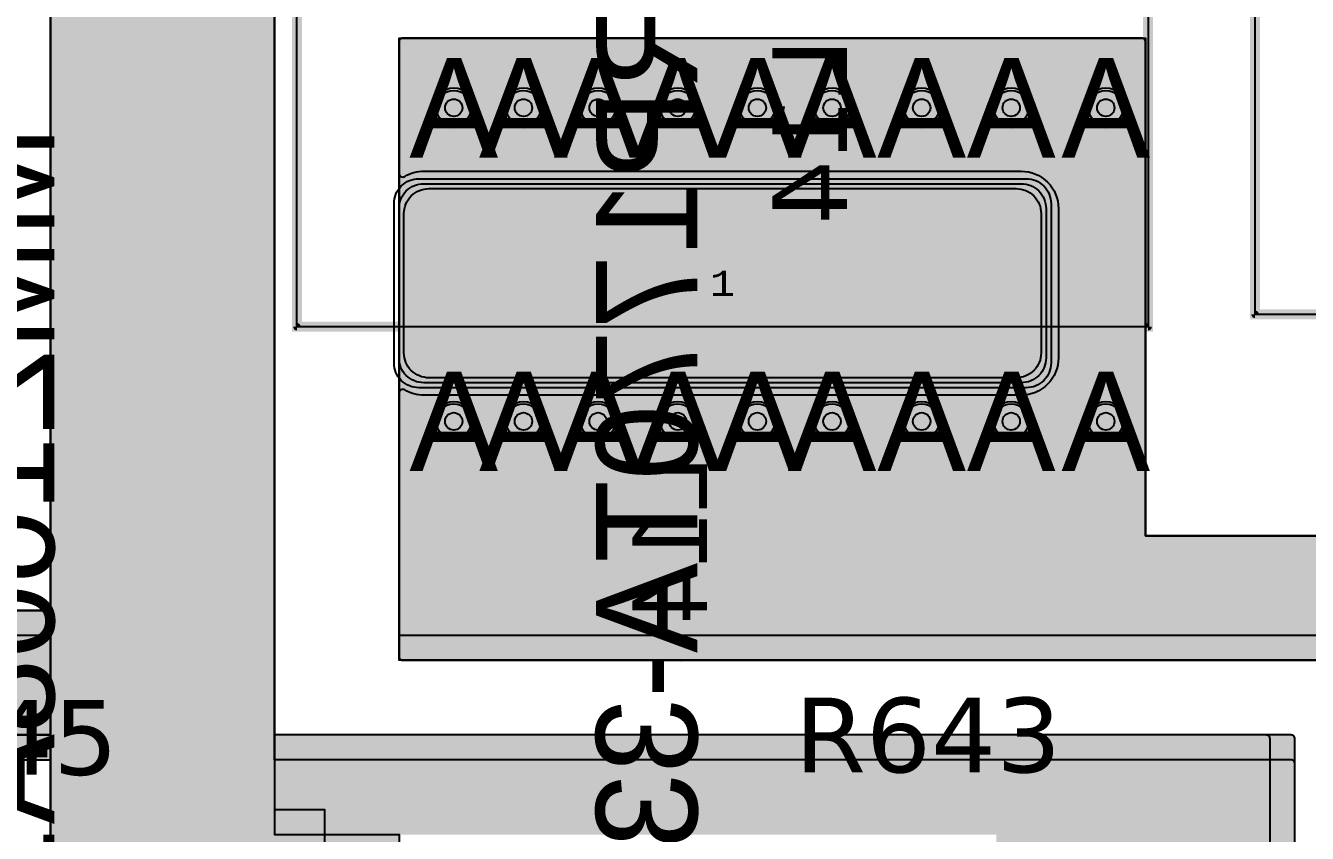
# Model space of a CAD drawing. Extents: x -28 to 199, y -61 to 255.
# Drawn here: x 69 to 94.75, y 17.02 to 33.25 of the extents above; entities that cross this region are included whole.
import ezdxf
from ezdxf.enums import TextEntityAlignment as Align

# ---------------------------------------------------------------- set-up
doc = ezdxf.new("R2010")
doc.units = 0
doc.header["$MEASUREMENT"] = 0
for name, color, linetype in [('ASSEMBLY_OUTLINES_BTM', 191, 'CONTINUOUS'), ('ASSEMBLY_PART_NUMBERS_BTM', 191, 'CONTINUOUS'), ('ASSEMBLY_REF_DES_BTM', 191, 'CONTINUOUS'), ('ASSEMBLY_REF_DES_TOP', 102, 'CONTINUOUS'), ('DRILL_DRAWING', 21, 'CONTINUOUS'), ('GENERATED_SILKSCREEN_BTM', 255, 'CONTINUOUS'), ('PART_PADS_SMD_BTM', 10, 'CONTINUOUS'), ('PIN_NUMBERS_BTM', 8, 'CONTINUOUS'), ('PIN_NUMBERS_TOP', 8, 'CONTINUOUS'), ('PLACEMENT_OUTLINES_BTM', 222, 'CONTINUOUS'), ('PLANE_DATA_LAYER_2', 230, 'CONTINUOUS'), ('PLANE_DATA_LAYER_3', 81, 'CONTINUOUS'), ('PLANE_DATA_LAYER_BOTTOM', 10, 'CONTINUOUS'), ('PLANE_DATA_LAYER_TOP', 150, 'CONTINUOUS'), ('PLANE_SHAPES_LAYER_2', 230, 'CONTINUOUS'), ('PLANE_SHAPES_LAYER_3', 81, 'CONTINUOUS'), ('PLANE_SHAPES_LAYER_BOTTOM', 10, 'CONTINUOUS'), ('PLANE_SHAPES_LAYER_TOP', 150, 'CONTINUOUS'), ('SILKSCREEN_OUTLINES_BTM', 211, 'CONTINUOUS'), ('SILKSCREEN_REF_DES_BTM', 211, 'CONTINUOUS'), ('SOLDERMASK_PADS_BTM', 12, 'CONTINUOUS'), ('SOLDERPASTE_PADS_BTM', 12, 'CONTINUOUS'), ('VIA_HOLES_LAYER_2', 30, 'CONTINUOUS'), ('VIA_HOLES_LAYER_3', 30, 'CONTINUOUS'), ('VIA_HOLES_LAYER_BOTTOM', 30, 'CONTINUOUS'), ('VIA_HOLES_LAYER_TOP', 30, 'CONTINUOUS'), ('VIA_PADS_LAYER_2', 230, 'CONTINUOUS'), ('VIA_PADS_LAYER_3', 81, 'CONTINUOUS'), ('VIA_PADS_LAYER_BOTTOM', 10, 'CONTINUOUS'), ('VIA_PADS_LAYER_TOP', 150, 'CONTINUOUS')]:
    doc.layers.add(name, color=color, linetype=linetype)
doc.styles.add('COURIER_NEW', font='COUR.TTF')
doc.styles.add('VERDANA', font='verdana.TTF')
doc.styles.add('VERIBEST_GERBER_0', font='txt')

msp = doc.modelspace()

# ---------------------------------------------------------------- hatches: boundary and pattern name
at = {"layer": 'PLANE_DATA_LAYER_2'}
for points in [[(94, 18.9238, 0.414213562373095), (93.9238, 19), (74.000008, 19, -0.414213562373095), (74, 19.000008), (74, 37.999992, -0.414213562373095), (74.000008, 38), (91.4238, 38, 0.414213562373095), (91.5, 38.0762), (91.5, 46.9238, 0.414213562373095), (91.4238, 47), (77.78156, 46.999998, 0.1989133663344687), (77.727678, 46.97768), (69.52232, 38.772322, 0.198909955685367), (69.500002, 38.718441), (69.500002, 38.71844), (69.5, 21.000008, -0.414213562373095), (69.499992, 21), (51.0762, 21, 0.414213562373095), (51, 20.9238), (51, 14.144178, 0.8541466854498612), (51.148674, 14.120642, -0.6002128470559587), (53.234089, 14.490739, 0.5470829969476022), (53.361841, 14.503001, -0.638670552601779), (56.353445, 14.383732, 0.8200343332348727), (56.5, 14.412999), (56.5, 18.499992, -0.414213562373095), (56.500008, 18.5), (69.499992, 18.5, -0.414213562373095), (69.5, 18.499992), (69.5, 14.144178, 0.8541466854498612), (69.648674, 14.120642, -0.600212847055958), (71.734089, 14.490739, 0.5470829969476022), (71.861841, 14.503001, -0.6386705526017783), (74.853445, 14.383732, 0.8200343332348877), (75, 14.412999), (75, 16.999992, -0.414213562373095), (75.000008, 17), (88.999992, 17, -0.414213562373095), (89, 16.999992), (89, 14.807911, 0.6009124289422034), (89.11882, 14.744745, -0.3933589414287306), (90.734089, 14.490739, 0.5470829969476022), (90.861841, 14.503001, -0.6386705526017783), (93.853445, 14.383732, 0.8200343332348877), (94, 14.412999)], [(104.5, 9.4238, 0.414213562373095), (104.4238, 9.5), (99.000008, 9.5, -0.414213562373095), (99, 9.500008), (99, 22.9238, 0.414213562373095), (98.9238, 23), (91.500008, 23, -0.414213562373095), (91.5, 23.000008), (91.5, 32.9238, 0.414213562373095), (91.4238, 33), (76.5762, 33, 0.414213562373095), (76.5, 32.9238), (76.5, 20.5762, 0.414213562373095), (76.5762, 20.5), (96.499992, 20.5, -0.414213562373095), (96.5, 20.499992), (96.5, 0.7112, 0.414213562373095), (96.5762, 0.635), (104.4238, 0.635, 0.414213562373095), (104.5, 0.7112), (104.5, 5.132748, 0.7831157008605979), (104.356357, 5.168214, -0.6540392042637475), (102.071822, 5.332392, 0.7065122331251468), (101.928178, 5.332392, -0.7065077913008041), (99.571822, 5.332392, 0.7065122331251468), (99.428178, 5.332392, -0.842697391212426), (97, 5.75, -0.842697391212426), (99.428178, 6.167608, 0.7065122331251468), (99.571822, 6.167608, -0.7065077913008041), (101.928178, 6.167608, 0.7065122331251468), (102.071822, 6.167608, -0.6540392042637475), (104.356357, 6.331786, 0.7831157008605979), (104.5, 6.367252)]]:
    msp.add_hatch(color=256, dxfattribs=at).paths.add_polyline_path(points, flags=0)
at = {"layer": 'PLANE_DATA_LAYER_3'}
for points in [[(94.5, 18.4238, 0.414213562373095), (94.4238, 18.5), (74.000008, 18.5, -0.414213562373095), (74, 18.500008), (74, 37.999992, -0.414213562373095), (74.000008, 38), (91.4238, 38, 0.414213562373095), (91.5, 38.0762), (91.5, 46.9238, 0.414213562373095), (91.4238, 47), (77.53156, 46.999998, 0.1989133663344687), (77.477678, 46.97768), (69.52232, 39.022322, 0.198909955685367), (69.500002, 38.968441), (69.500002, 38.96844), (69.5, 21.500008, -0.414213562373095), (69.499992, 21.5), (53.53156, 21.499998, 0.1989133663344773), (53.477678, 21.47768), (51.02232, 19.022321, 0.1989099556853585), (51.000002, 18.96844), (51.000002, 18.968439), (51, 14.144179, 0.8541466854498612), (51.148674, 14.120643, -0.6002131574082133), (53.234089, 14.490739, 0.5470829969476022), (53.361841, 14.503001, -0.7872565887466122), (56.48, 13.750001), (56.48, 13.75), (56.48, 13.749999, -0.1891457526457971), (56.039815, 12.628015, 0.1891452500655663), (56.019486, 12.5762, 0.414213562373095), (56.095686, 12.5), (57.4238, 12.5, 0.414213562373095), (57.5, 12.5762), (57.5, 18.999992, -0.414213562373095), (57.500008, 19), (69.499992, 19, -0.414213562373095), (69.5, 18.999992), (69.5, 14.144178, 0.8541466854498612), (69.648674, 14.120642, -0.600212847055958), (71.734089, 14.490739, 0.5470829969476022), (71.861841, 14.503001, -0.7872565887466122), (74.98, 13.750001), (74.98, 13.75, -0.3435787576242685), (73.733458, 12.150087, 0.3435803632216206), (73.67589, 12.0762, 0.414213562373095), (73.75209, 12), (76.4238, 12, 0.414213562373095), (76.5, 12.0762), (76.5, 16.999992, -0.414213562373095), (76.500008, 17), (88.499992, 17, -0.414213562373095), (88.5, 16.999992), (88.5, 14.144178, 0.8541466854498612), (88.648674, 14.120642, -0.600212847055958), (90.734089, 14.490739, 0.5470829969476022), (90.861841, 14.503001, -0.7872565887466122), (93.98, 13.750001), (93.98, 13.75), (93.98, 13.749999, -0.7872565887466122), (90.861841, 12.996999, 0.5470829969476021), (90.734089, 13.009261, -0.600212847055958), (88.648674, 13.379358, 0.8541466854498612), (88.5, 13.355822), (88.5, 11.5762, 0.414213562373095), (88.5762, 11.5), (94.4238, 11.5, 0.414213562373095), (94.5, 11.5762)], [(104.5, 9.4238, 0.414213562373095), (104.4238, 9.5), (99.000008, 9.5, -0.414213562373095), (99, 9.500008), (99, 22.9238, 0.414213562373095), (98.9238, 23), (91.500008, 23, -0.414213562373095), (91.5, 23.000008), (91.5, 32.9238, 0.414213562373095), (91.4238, 33), (76.5762, 33, 0.414213562373095), (76.5, 32.9238), (76.5, 20.5762, 0.414213562373095), (76.5762, 20.5), (96.499992, 20.5, -0.414213562373095), (96.5, 20.499992), (96.5, 0.7112, 0.414213562373095), (96.5762, 0.635), (104.4238, 0.635, 0.414213562373095), (104.5, 0.7112), (104.5, 5.132748, 0.7831157008605979), (104.356357, 5.168214, -0.6540392042637475), (102.071822, 5.332392, 0.7065122331251468), (101.928178, 5.332392, -0.7065077913008041), (99.571822, 5.332392, 0.7065122331251468), (99.428178, 5.332392, -0.842697391212426), (97, 5.75, -0.842697391212426), (99.428178, 6.167608, 0.7065122331251468), (99.571822, 6.167608, -0.7065077913008041), (101.928178, 6.167608, 0.7065122331251468), (102.071822, 6.167608, -0.6540392042637475), (104.356357, 6.331786, 0.7831157008605979), (104.5, 6.367252)]]:
    msp.add_hatch(color=256, dxfattribs=at).paths.add_polyline_path(points, flags=0)
at = {"layer": 'PLANE_DATA_LAYER_BOTTOM'}
h = msp.add_hatch(color=256, dxfattribs=at)
h.paths.add_polyline_path([(94.5, 11.5762, -0.414213562373095), (94.4238, 11.5), (88.5762, 11.5, -0.414213562373095), (88.5, 11.5762), (88.5, 13.355822, -0.8541466854498612), (88.648674, 13.379358, 0.6308668669913864), (90.796141, 13.096028, -0.5870211605151011), (90.92891, 13.08709, 0.800287616758039), (93.88, 13.749998), (93.88, 13.750002, 0.800287616758039), (90.92891, 14.41291, -0.5870211605151009), (90.796141, 14.403972, 0.6308668669913864), (88.648674, 14.120642, -0.8541466854498612), (88.5, 14.144178), (88.5, 17.499992, 0.414213562373095), (88.499992, 17.5), (75.000008, 17.5, 0.414213562373095), (75, 17.499992), (75, 14.072997, -0.9047142596195893), (74.849118, 14.057863, 0.7213757494830182), (71.92891, 14.41291, -0.5870211605151009), (71.796141, 14.403972, 0.6308668669913864), (69.648674, 14.120642, -0.8541466854498612), (69.5, 14.144178), (69.5, 18.499992, 0.414213562373095), (69.499992, 18.5), (58.000008, 18.5, 0.414213562373095), (58, 18.499992), (58, 13.0762, -0.414213562373095), (57.9238, 13), (56.310041, 13, -0.5456596089042085), (56.24069, 13.107773, 0.1072120234495066), (56.38, 13.749999), (56.38, 13.750002, 0.800287616758039), (53.42891, 14.41291, -0.5870211605151143), (53.296141, 14.403972, 0.6308668669913857), (51.148674, 14.120642, -0.8541466854498612), (51, 14.144178), (51, 20.4238, -0.414213562373095), (51.0762, 20.5), (69.499992, 20.5, 0.414213562373095), (69.5, 20.500008), (69.500002, 38.96844), (69.500002, 38.968441, -0.198909955685367), (69.52232, 39.022322), (77.477678, 46.97768, -0.1989133663344687), (77.53156, 46.999998), (91.4238, 47, -0.414213562373095), (91.5, 46.9238), (91.5, 38.0762, -0.414213562373095), (91.4238, 38), (74.000008, 38, 0.414213562373095), (74, 37.999992), (74, 19.000008, 0.414213562373095), (74.000008, 19), (94.4238, 19, -0.414213562373095), (94.5, 18.9238)], flags=0)
h.paths.add_polyline_path([(89, 41.175, 0.414213562373095), (89.75, 41.925), (89.75, 44.925, 0.414213562373095), (89, 45.675), (77, 45.675, 0.414213562373095), (76.25, 44.925), (76.25, 41.925, 0.414213562373095), (77, 41.175)], flags=0)
msp.add_hatch(color=256, dxfattribs=at).paths.add_polyline_path([(104.5, 9.4238, 0.414213562373095), (104.4238, 9.5), (99.000008, 9.5, -0.414213562373095), (99, 9.500008), (99, 22.9238, 0.414213562373095), (98.9238, 23), (91.500008, 23, -0.414213562373095), (91.5, 23.000008), (91.5, 32.9238, 0.414213562373095), (91.4238, 33), (76.5762, 33, 0.414213562373095), (76.5, 32.9238), (76.5, 30.284225, 0.5823694133109367), (76.615287, 30.218814, -0.1354744170019199), (77, 30.325), (89, 30.325, -0.414213562373095), (89.75, 29.575), (89.75, 26.575, -0.414213562373095), (89, 25.825), (77, 25.825, -0.1354744170019199), (76.615287, 25.931186, 0.5823694133109368), (76.5, 25.865775), (76.5, 20.5762, 0.414213562373095), (76.5762, 20.5), (96.499992, 20.5, -0.414213562373095), (96.5, 20.499992), (96.5, 0.7112, 0.414213562373095), (96.5762, 0.635), (104.4238, 0.635, 0.414213562373095), (104.5, 0.7112), (104.5, 5.132748, 0.7831157008605979), (104.356357, 5.168214, -0.6540392042637475), (102.071822, 5.332392, 0.7065122331251468), (101.928178, 5.332392, -0.7065077913008041), (99.571822, 5.332392, 0.7065122331251468), (99.428178, 5.332392, -0.842697391212426), (97, 5.75, -0.842697391212426), (99.428178, 6.167608, 0.7065122331251468), (99.571822, 6.167608, -0.7065077913008041), (101.928178, 6.167608, 0.7065122331251468), (102.071822, 6.167608, -0.6540392042637475), (104.356357, 6.331786, 0.7831157008605979), (104.5, 6.367252)], flags=0)
for points in [[(77, 29.575), (76.889803, 30.393818)], [(89, 29.575), (89.584212, 30.159212)], [(77, 26.575), (76.889787, 25.756184)], [(89, 26.575), (89.584212, 25.990788)]]:
    msp.add_hatch(color=256, dxfattribs=at).paths.add_polyline_path(points, is_closed=False, flags=0)
at = {"layer": 'PLANE_DATA_LAYER_TOP'}
msp.add_hatch(color=256, dxfattribs=at).paths.add_polyline_path([(94.5, 18.9238, 0.414213562373095), (94.4238, 19), (74.000008, 19, -0.414213562373095), (74, 19.000008), (74, 37.999992, -0.414213562373095), (74.000008, 38), (91.4238, 38, 0.414213562373095), (91.5, 38.0762), (91.5, 46.9238, 0.414213562373095), (91.4238, 47), (77.78156, 46.999998, 0.1989133663344687), (77.727678, 46.97768), (69.52232, 38.772322, 0.198909955685367), (69.500002, 38.718441), (69.500002, 38.71844), (69.5, 14.144178, 0.8541466854498612), (69.648674, 14.120642, -0.6308668669913864), (71.796141, 14.403972, 0.5870211605151009), (71.92891, 14.41291, -0.7213757494830182), (74.849118, 14.057863, 0.9047142596195893), (75, 14.072997), (75, 14.072998), (75, 16.999992, -0.414213562373095), (75.000008, 17), (88.999992, 17, -0.414213562373095), (89, 16.999992), (89, 14.807911, 0.6009124289422034), (89.11882, 14.744745, -0.4192602572578966), (90.796141, 14.403972, 0.5870211605151009), (90.92891, 14.41291, -0.800287616758039), (93.88, 13.750002), (93.88, 13.750001), (93.88, 13.75), (93.88, 13.749999), (93.88, 13.749998, -0.800287616758039), (90.92891, 13.08709, 0.5870211605151011), (90.796141, 13.096028, -0.4192602572578966), (89.11882, 12.755255, 0.6009124289422032), (89, 12.692089), (89, 10.0762, 0.414213562373095), (89.0762, 10), (94.4238, 10, 0.414213562373095), (94.5, 10.0762)], flags=0)
h = msp.add_hatch(color=256, dxfattribs=at)
h.paths.add_polyline_path([(141, 0.7112, -0.414213562373095), (140.9238, 0.635), (96.5762, 0.635, -0.414213562373095), (96.5, 0.7112), (96.5, 20.999992, 0.414213562373095), (96.499992, 21), (76.5762, 21, -0.414213562373095), (76.5, 21.0762), (76.5, 32.9238, -0.414213562373095), (76.5762, 33), (91.4238, 33, -0.414213562373095), (91.5, 32.9238), (91.5, 23.000008, 0.414213562373095), (91.500008, 23), (98.9238, 23, -0.414213562373095), (99, 22.9238), (99, 9.500008, 0.414213562373095), (99.000008, 9.5), (104.4238, 9.5, -0.414213562373095), (104.5, 9.4238), (104.5, 6.367252, -0.7831157008605979), (104.356357, 6.331786, 0.6540392042637475), (102.071822, 6.167608, -0.7065122331251468), (101.928178, 6.167608, 0.7065077913008041), (99.571822, 6.167608, -0.7065122331251468), (99.428178, 6.167608, 5.814490949740429), (99.428178, 5.332392, -0.7065122331251468), (99.571822, 5.332392, 0.7065077913008041), (101.928178, 5.332392, -0.7065122331251468), (102.071822, 5.332392, 0.6540392042637475), (104.356357, 5.168214, -0.7831157008605979), (104.5, 5.132748), (104.5, 2.500008, 0.414213562373095), (104.500008, 2.5), (128.499992, 2.5, 0.414213562373095), (128.5, 2.500008), (128.5, 12.499992, 0.414213562373095), (128.499992, 12.5), (123.0762, 12.5, -0.414213562373095), (123, 12.5762), (123, 27.4238, -0.414213562373095), (123.0762, 27.5), (137.4238, 27.5, -0.414213562373095), (137.5, 27.4238), (137.5, 23.500008, 0.414213562373095), (137.500008, 23.5), (140.9238, 23.5, -0.414213562373095), (141, 23.4238)], flags=0)
h.paths.add_polyline_path([(129.1, 2.75, -0.9999999999999999), (132.4, 2.75, -0.9999999999999999)], flags=0)
h.paths.add_polyline_path([(131.75, 11.1, 0.414213562373095), (132.4, 11.75), (132.4, 13.75, 0.414213562373095), (131.75, 14.4), (129.75, 14.4, 0.414213562373095), (129.1, 13.75), (129.1, 11.75, 0.414213562373095), (129.75, 11.1)], flags=0)
h.paths.add_polyline_path([(135.566554, 18.316215, 3.776584228258665), (133.933446, 18.316215, -0.5812912328426739), (133.933446, 18.183785, 3.776584228258665), (135.566554, 18.183785, -0.5812912328426739)], flags=0)
h.paths.add_polyline_path([(133.6, 12.75, -0.9999999999999999), (136.9, 12.75, -0.9999999999999999)], flags=0)
h.paths.add_polyline_path([(137.45, 21.75, -0.9999999999999999), (140.05, 21.75, -0.9999999999999999)], flags=0)
at = {"layer": 'PLANE_SHAPES_LAYER_2'}
for points in [[(91.5, 38), (74, 38), (74, 17), (75, 17), (75, 12.5), (69.5, 12.5), (69.5, 38.75), (77.75, 47), (91.5, 47)], [(104.5, 0.5), (96.5, 0.5), (96.5, 20.5), (76.5, 20.5), (76.5, 33), (91.5, 33), (91.5, 23), (99, 23), (99, 9.5), (104.5, 9.5)]]:
    msp.add_hatch(color=256, dxfattribs=at).paths.add_polyline_path(points, flags=0)
at = {"layer": 'PLANE_SHAPES_LAYER_3'}
for points in [[(91.5, 38), (74, 38), (74, 17), (76.5, 17), (76.5, 12), (69.5, 12), (69.5, 39), (77.5, 47), (91.5, 47)], [(104.5, 0.5), (96.5, 0.5), (96.5, 20.5), (76.5, 20.5), (76.5, 33), (91.5, 33), (91.5, 23), (99, 23), (99, 9.5), (104.5, 9.5)], [(69.5, 19), (51, 19), (53.5, 21.5), (69.5, 21.5)]]:
    msp.add_hatch(color=256, dxfattribs=at).paths.add_polyline_path(points, flags=0)
at = {"layer": 'PLANE_SHAPES_LAYER_BOTTOM'}
for points in [[(91.5, 38), (74, 38), (74, 17.5), (75, 17.5), (75, 12.5), (69.5, 12.5), (69.5, 39), (77.5, 47), (91.5, 47)], [(104.5, 0.5), (96.5, 0.5), (96.5, 20.5), (76.5, 20.5), (76.5, 33), (91.5, 33), (91.5, 23), (99, 23), (99, 9.5), (104.5, 9.5)]]:
    msp.add_hatch(color=256, dxfattribs=at).paths.add_polyline_path(points, flags=0)
at = {"layer": 'PLANE_SHAPES_LAYER_TOP'}
for points in [[(91.5, 38), (74, 38), (74, 17), (75, 17), (75, 12.5), (69.5, 12.5), (69.5, 38.75), (77.75, 47), (91.5, 47)], [(104.5, 0.5), (96.5, 0.5), (96.5, 21), (76.5, 21), (76.5, 33), (91.5, 33), (91.5, 23), (99, 23), (99, 9.5), (104.5, 9.5)]]:
    msp.add_hatch(color=256, dxfattribs=at).paths.add_polyline_path(points, flags=0)
at = {"layer": 'VIA_HOLES_LAYER_2'}
h = msp.add_hatch(color=256, dxfattribs=at)
edge = h.paths.add_edge_path()
edge.add_arc((77.6, 31.6), 0.175, 0, 360)
h = msp.add_hatch(color=256, dxfattribs=at)
edge = h.paths.add_edge_path()
edge.add_arc((79, 31.6), 0.175, 0, 360)
h = msp.add_hatch(color=256, dxfattribs=at)
edge = h.paths.add_edge_path()
edge.add_arc((80.5, 31.6), 0.175, 0, 360)
h = msp.add_hatch(color=256, dxfattribs=at)
edge = h.paths.add_edge_path()
edge.add_arc((82.1, 31.6), 0.175, 0, 360)
h = msp.add_hatch(color=256, dxfattribs=at)
edge = h.paths.add_edge_path()
edge.add_arc((83.7, 31.6), 0.175, 0, 360)
h = msp.add_hatch(color=256, dxfattribs=at)
edge = h.paths.add_edge_path()
edge.add_arc((85.2, 31.6), 0.175, 0, 360)
h = msp.add_hatch(color=256, dxfattribs=at)
edge = h.paths.add_edge_path()
edge.add_arc((87, 31.6), 0.175, 0, 360)
h = msp.add_hatch(color=256, dxfattribs=at)
edge = h.paths.add_edge_path()
edge.add_arc((88.8, 31.6), 0.175, 0, 360)
h = msp.add_hatch(color=256, dxfattribs=at)
edge = h.paths.add_edge_path()
edge.add_arc((90.7, 31.6), 0.175, 0, 360)
h = msp.add_hatch(color=256, dxfattribs=at)
edge = h.paths.add_edge_path()
edge.add_arc((77.6, 25.3), 0.175, 0, 360)
h = msp.add_hatch(color=256, dxfattribs=at)
edge = h.paths.add_edge_path()
edge.add_arc((79, 25.3), 0.175, 0, 360)
h = msp.add_hatch(color=256, dxfattribs=at)
edge = h.paths.add_edge_path()
edge.add_arc((80.5, 25.3), 0.175, 0, 360)
h = msp.add_hatch(color=256, dxfattribs=at)
edge = h.paths.add_edge_path()
edge.add_arc((82.1, 25.3), 0.175, 0, 360)
h = msp.add_hatch(color=256, dxfattribs=at)
edge = h.paths.add_edge_path()
edge.add_arc((83.7, 25.3), 0.175, 0, 360)
h = msp.add_hatch(color=256, dxfattribs=at)
edge = h.paths.add_edge_path()
edge.add_arc((85.2, 25.3), 0.175, 0, 360)
h = msp.add_hatch(color=256, dxfattribs=at)
edge = h.paths.add_edge_path()
edge.add_arc((87, 25.3), 0.175, 0, 360)
h = msp.add_hatch(color=256, dxfattribs=at)
edge = h.paths.add_edge_path()
edge.add_arc((88.8, 25.3), 0.175, 0, 360)
h = msp.add_hatch(color=256, dxfattribs=at)
edge = h.paths.add_edge_path()
edge.add_arc((90.7, 25.3), 0.175, 0, 360)
at = {"layer": 'VIA_HOLES_LAYER_3'}
h = msp.add_hatch(color=256, dxfattribs=at)
edge = h.paths.add_edge_path()
edge.add_arc((77.6, 31.6), 0.175, 0, 360)
h = msp.add_hatch(color=256, dxfattribs=at)
edge = h.paths.add_edge_path()
edge.add_arc((79, 31.6), 0.175, 0, 360)
h = msp.add_hatch(color=256, dxfattribs=at)
edge = h.paths.add_edge_path()
edge.add_arc((80.5, 31.6), 0.175, 0, 360)
h = msp.add_hatch(color=256, dxfattribs=at)
edge = h.paths.add_edge_path()
edge.add_arc((82.1, 31.6), 0.175, 0, 360)
h = msp.add_hatch(color=256, dxfattribs=at)
edge = h.paths.add_edge_path()
edge.add_arc((83.7, 31.6), 0.175, 0, 360)
h = msp.add_hatch(color=256, dxfattribs=at)
edge = h.paths.add_edge_path()
edge.add_arc((85.2, 31.6), 0.175, 0, 360)
h = msp.add_hatch(color=256, dxfattribs=at)
edge = h.paths.add_edge_path()
edge.add_arc((87, 31.6), 0.175, 0, 360)
h = msp.add_hatch(color=256, dxfattribs=at)
edge = h.paths.add_edge_path()
edge.add_arc((88.8, 31.6), 0.175, 0, 360)
h = msp.add_hatch(color=256, dxfattribs=at)
edge = h.paths.add_edge_path()
edge.add_arc((90.7, 31.6), 0.175, 0, 360)
h = msp.add_hatch(color=256, dxfattribs=at)
edge = h.paths.add_edge_path()
edge.add_arc((77.6, 25.3), 0.175, 0, 360)
h = msp.add_hatch(color=256, dxfattribs=at)
edge = h.paths.add_edge_path()
edge.add_arc((79, 25.3), 0.175, 0, 360)
h = msp.add_hatch(color=256, dxfattribs=at)
edge = h.paths.add_edge_path()
edge.add_arc((80.5, 25.3), 0.175, 0, 360)
h = msp.add_hatch(color=256, dxfattribs=at)
edge = h.paths.add_edge_path()
edge.add_arc((82.1, 25.3), 0.175, 0, 360)
h = msp.add_hatch(color=256, dxfattribs=at)
edge = h.paths.add_edge_path()
edge.add_arc((83.7, 25.3), 0.175, 0, 360)
h = msp.add_hatch(color=256, dxfattribs=at)
edge = h.paths.add_edge_path()
edge.add_arc((85.2, 25.3), 0.175, 0, 360)
h = msp.add_hatch(color=256, dxfattribs=at)
edge = h.paths.add_edge_path()
edge.add_arc((87, 25.3), 0.175, 0, 360)
h = msp.add_hatch(color=256, dxfattribs=at)
edge = h.paths.add_edge_path()
edge.add_arc((88.8, 25.3), 0.175, 0, 360)
h = msp.add_hatch(color=256, dxfattribs=at)
edge = h.paths.add_edge_path()
edge.add_arc((90.7, 25.3), 0.175, 0, 360)
at = {"layer": 'VIA_HOLES_LAYER_BOTTOM'}
h = msp.add_hatch(color=256, dxfattribs=at)
edge = h.paths.add_edge_path()
edge.add_arc((77.6, 31.6), 0.175, 0, 360)
h = msp.add_hatch(color=256, dxfattribs=at)
edge = h.paths.add_edge_path()
edge.add_arc((79, 31.6), 0.175, 0, 360)
h = msp.add_hatch(color=256, dxfattribs=at)
edge = h.paths.add_edge_path()
edge.add_arc((80.5, 31.6), 0.175, 0, 360)
h = msp.add_hatch(color=256, dxfattribs=at)
edge = h.paths.add_edge_path()
edge.add_arc((82.1, 31.6), 0.175, 0, 360)
h = msp.add_hatch(color=256, dxfattribs=at)
edge = h.paths.add_edge_path()
edge.add_arc((83.7, 31.6), 0.175, 0, 360)
h = msp.add_hatch(color=256, dxfattribs=at)
edge = h.paths.add_edge_path()
edge.add_arc((85.2, 31.6), 0.175, 0, 360)
h = msp.add_hatch(color=256, dxfattribs=at)
edge = h.paths.add_edge_path()
edge.add_arc((87, 31.6), 0.175, 0, 360)
h = msp.add_hatch(color=256, dxfattribs=at)
edge = h.paths.add_edge_path()
edge.add_arc((88.8, 31.6), 0.175, 0, 360)
h = msp.add_hatch(color=256, dxfattribs=at)
edge = h.paths.add_edge_path()
edge.add_arc((90.7, 31.6), 0.175, 0, 360)
h = msp.add_hatch(color=256, dxfattribs=at)
edge = h.paths.add_edge_path()
edge.add_arc((77.6, 25.3), 0.175, 0, 360)
h = msp.add_hatch(color=256, dxfattribs=at)
edge = h.paths.add_edge_path()
edge.add_arc((79, 25.3), 0.175, 0, 360)
h = msp.add_hatch(color=256, dxfattribs=at)
edge = h.paths.add_edge_path()
edge.add_arc((80.5, 25.3), 0.175, 0, 360)
h = msp.add_hatch(color=256, dxfattribs=at)
edge = h.paths.add_edge_path()
edge.add_arc((82.1, 25.3), 0.175, 0, 360)
h = msp.add_hatch(color=256, dxfattribs=at)
edge = h.paths.add_edge_path()
edge.add_arc((83.7, 25.3), 0.175, 0, 360)
h = msp.add_hatch(color=256, dxfattribs=at)
edge = h.paths.add_edge_path()
edge.add_arc((85.2, 25.3), 0.175, 0, 360)
h = msp.add_hatch(color=256, dxfattribs=at)
edge = h.paths.add_edge_path()
edge.add_arc((87, 25.3), 0.175, 0, 360)
h = msp.add_hatch(color=256, dxfattribs=at)
edge = h.paths.add_edge_path()
edge.add_arc((88.8, 25.3), 0.175, 0, 360)
h = msp.add_hatch(color=256, dxfattribs=at)
edge = h.paths.add_edge_path()
edge.add_arc((90.7, 25.3), 0.175, 0, 360)
at = {"layer": 'VIA_HOLES_LAYER_TOP'}
h = msp.add_hatch(color=256, dxfattribs=at)
edge = h.paths.add_edge_path()
edge.add_arc((77.6, 31.6), 0.175, 0, 360)
h = msp.add_hatch(color=256, dxfattribs=at)
edge = h.paths.add_edge_path()
edge.add_arc((79, 31.6), 0.175, 0, 360)
h = msp.add_hatch(color=256, dxfattribs=at)
edge = h.paths.add_edge_path()
edge.add_arc((80.5, 31.6), 0.175, 0, 360)
h = msp.add_hatch(color=256, dxfattribs=at)
edge = h.paths.add_edge_path()
edge.add_arc((82.1, 31.6), 0.175, 0, 360)
h = msp.add_hatch(color=256, dxfattribs=at)
edge = h.paths.add_edge_path()
edge.add_arc((83.7, 31.6), 0.175, 0, 360)
h = msp.add_hatch(color=256, dxfattribs=at)
edge = h.paths.add_edge_path()
edge.add_arc((85.2, 31.6), 0.175, 0, 360)
h = msp.add_hatch(color=256, dxfattribs=at)
edge = h.paths.add_edge_path()
edge.add_arc((87, 31.6), 0.175, 0, 360)
h = msp.add_hatch(color=256, dxfattribs=at)
edge = h.paths.add_edge_path()
edge.add_arc((88.8, 31.6), 0.175, 0, 360)
h = msp.add_hatch(color=256, dxfattribs=at)
edge = h.paths.add_edge_path()
edge.add_arc((90.7, 31.6), 0.175, 0, 360)
h = msp.add_hatch(color=256, dxfattribs=at)
edge = h.paths.add_edge_path()
edge.add_arc((77.6, 25.3), 0.175, 0, 360)
h = msp.add_hatch(color=256, dxfattribs=at)
edge = h.paths.add_edge_path()
edge.add_arc((79, 25.3), 0.175, 0, 360)
h = msp.add_hatch(color=256, dxfattribs=at)
edge = h.paths.add_edge_path()
edge.add_arc((80.5, 25.3), 0.175, 0, 360)
h = msp.add_hatch(color=256, dxfattribs=at)
edge = h.paths.add_edge_path()
edge.add_arc((82.1, 25.3), 0.175, 0, 360)
h = msp.add_hatch(color=256, dxfattribs=at)
edge = h.paths.add_edge_path()
edge.add_arc((83.7, 25.3), 0.175, 0, 360)
h = msp.add_hatch(color=256, dxfattribs=at)
edge = h.paths.add_edge_path()
edge.add_arc((85.2, 25.3), 0.175, 0, 360)
h = msp.add_hatch(color=256, dxfattribs=at)
edge = h.paths.add_edge_path()
edge.add_arc((87, 25.3), 0.175, 0, 360)
h = msp.add_hatch(color=256, dxfattribs=at)
edge = h.paths.add_edge_path()
edge.add_arc((88.8, 25.3), 0.175, 0, 360)
h = msp.add_hatch(color=256, dxfattribs=at)
edge = h.paths.add_edge_path()
edge.add_arc((90.7, 25.3), 0.175, 0, 360)

# ---------------------------------------------------------------- linework, layer by layer
at = {"layer": 'ASSEMBLY_OUTLINES_BTM', "const_width": 0.2}
for points in [[(93.7, 27.45), (93.7, 44.55), (110.8, 44.55), (110.8, 27.45)], [(74.45, 27.2), (74.45, 44.3), (91.55, 44.3), (91.55, 27.2)]]:
    msp.add_lwpolyline(points, close=True, dxfattribs=at)
at = {"layer": 'GENERATED_SILKSCREEN_BTM', "const_width": 0.15}
for points in [[(95.675, 44.549995), (93.700005, 44.549995), (93.700005, 27.450005), (95.675, 27.450005), (95.675, 27.449995), (93.7, 27.449995, -0.4142135624), (93.699995, 27.45), (93.699995, 44.55, -0.4142135624), (93.7, 44.550005), (95.675, 44.550005), (95.675, 44.549995)], [(76.425, 44.299995), (74.450005, 44.299995), (74.450005, 27.200005), (76.425, 27.200005), (76.425, 27.199995), (74.45, 27.199995, -0.4142135624), (74.449995, 27.2), (74.449995, 44.3, -0.4142135624), (74.45, 44.300005), (76.425, 44.300005), (76.425, 44.299995)], [(91.550005, 27.2, -0.4142135624), (91.55, 27.199995), (89.575, 27.199995), (89.575, 27.200005), (91.549995, 27.200005), (91.549995, 44.299995), (89.575, 44.299995), (89.575, 44.300005), (91.55, 44.300005, -0.4142135624), (91.550005, 44.3), (91.550005, 27.2)]]:
    msp.add_lwpolyline(points, format="xyb", dxfattribs=at)
for points in [[(82.654, 24.399), (82.666, 24.396), (82.6735, 24.387), (82.6825, 24.3795), (82.684, 24.369), (82.684, 23.3565), (82.6825, 23.346), (82.675, 23.337), (82.6645, 23.3325), (82.654, 23.331), (82.642, 23.3325), (82.6315, 23.337), (82.6255, 23.346), (82.6225, 23.3565), (82.6225, 24.336), (81.214, 24.336), (81.2035, 24.339), (81.1945, 24.3465), (81.19, 24.357), (81.1885, 24.369), (81.19, 24.3795), (81.1945, 24.3885), (81.2035, 24.396), (81.214, 24.399), (82.654, 24.399)], [(82.6225, 22.764), (82.6255, 22.776), (82.6315, 22.782), (82.642, 22.7865), (82.654, 22.788), (82.6645, 22.7865), (82.675, 22.782), (82.6825, 22.776), (82.684, 22.764), (82.684, 22.179), (82.6825, 22.1685), (82.675, 22.1595), (82.6645, 22.155), (82.654, 22.1535), (82.642, 22.155), (82.6315, 22.1595), (82.6255, 22.1685), (82.6225, 22.179), (82.6225, 22.443), (81.214, 22.443), (81.2035, 22.4445), (81.196, 22.449), (81.1915, 22.4565), (81.19, 22.467), (81.1885, 22.4745), (81.1885, 22.482), (81.1915, 22.488), (81.1975, 22.494), (81.6085, 22.7865), (81.619, 22.791), (81.6295, 22.791), (81.6385, 22.7865), (81.646, 22.779), (81.652, 22.77), (81.655, 22.7595), (81.655, 22.7535), (81.652, 22.749), (81.649, 22.7445), (81.6445, 22.7415), (81.3085, 22.5015), (82.6225, 22.5015), (82.6225, 22.764)], [(82.654, 20.7045), (82.666, 20.703), (82.6735, 20.6955), (82.678, 20.685), (82.6795, 20.6745), (82.678, 20.664), (82.6735, 20.655), (82.666, 20.6475), (82.654, 20.6445), (82.1995, 20.6445), (82.1995, 20.574), (82.1965, 20.5635), (82.1905, 20.5545), (82.18, 20.55), (82.1695, 20.5485), (82.1575, 20.55), (82.147, 20.5545), (82.1395, 20.5635), (82.138, 20.574), (82.138, 20.6445), (81.256, 20.6445), (81.2485, 20.646), (81.2425, 20.649), (81.2365, 20.6565), (81.232, 20.664), (81.229, 20.673), (81.2275, 20.682), (81.229, 20.6895), (81.235, 20.697), (82.1455, 21.6075), (82.1545, 21.6135), (82.1635, 21.6165), (82.1725, 21.615), (82.183, 21.609), (82.1905, 21.606), (82.195, 21.6), (82.198, 21.594), (82.1995, 21.5865), (82.1995, 20.7045), (82.654, 20.7045)], [(82.138, 21.5115), (81.3325, 20.7045), (82.138, 20.7045), (82.138, 21.5115)]]:
    msp.add_lwpolyline(points, dxfattribs=at)
at = {"layer": 'PART_PADS_SMD_BTM'}
msp.add_lwpolyline([(76.5, 29.575, -0.4142135624), (77, 30.075), (89, 30.075, -0.4142135624), (89.5, 29.575), (89.5, 26.575, -0.4142135624), (89, 26.075), (77, 26.075, -0.4142135624), (76.5, 26.575)], format="xyb", close=True, dxfattribs=at)
at = {"layer": 'PLACEMENT_OUTLINES_BTM'}
for points in [[(74.45, 27.2), (74.45, 44.3), (91.55, 44.3), (91.55, 27.2)], [(93.7, 27.45), (93.7, 44.55), (110.8, 44.55), (110.8, 27.45)]]:
    msp.add_lwpolyline(points, close=True, dxfattribs=at)
at = {"layer": 'PLANE_DATA_LAYER_2'}
for points in [[(94, 14.412999), (94, 18.9238, 0.4142135624), (93.9238, 19), (74.000008, 19, -0.4142135624), (74, 19.000008), (74, 37.999992, -0.4142135624), (74.000008, 38), (91.4238, 38, 0.4142135624), (91.5, 38.0762), (91.5, 46.9238, 0.4142135624), (91.4238, 47), (77.78156, 46.999998, 0.1989133663), (77.727678, 46.97768), (69.52232, 38.772322, 0.1989099557), (69.500002, 38.718441), (69.500002, 38.71844), (69.5, 21.000008, -0.4142135624), (69.499992, 21), (51.0762, 21, 0.4142135624)], [(99, 9.500008), (99, 22.9238, 0.4142135624), (98.9238, 23), (91.500008, 23, -0.4142135624), (91.5, 23.000008), (91.5, 32.9238, 0.4142135624), (91.4238, 33), (76.5762, 33, 0.4142135624), (76.5, 32.9238), (76.5, 20.5762, 0.4142135624), (76.5762, 20.5), (96.499992, 20.5, -0.4142135624), (96.5, 20.499992), (96.5, 0.7112, 0.4142135624)], [(56.500008, 18.5), (69.499992, 18.5, -0.4142135624), (69.5, 18.499992), (69.5, 14.144178, 0.8541466854)]]:
    msp.add_lwpolyline(points, format="xyb", dxfattribs=at)
at = {"layer": 'PLANE_DATA_LAYER_3'}
for points in [[(94.5, 11.5762), (94.5, 18.4238, 0.4142135624), (94.4238, 18.5), (74.000008, 18.5, -0.4142135624), (74, 18.500008), (74, 37.999992, -0.4142135624), (74.000008, 38), (91.4238, 38, 0.4142135624), (91.5, 38.0762), (91.5, 46.9238, 0.4142135624), (91.4238, 47), (77.53156, 46.999998, 0.1989133663), (77.477678, 46.97768), (69.52232, 39.022322, 0.1989099557), (69.500002, 38.968441), (69.500002, 38.96844), (69.5, 21.500008, -0.4142135624), (69.499992, 21.5), (53.53156, 21.499998, 0.1989133663)], [(99, 9.500008), (99, 22.9238, 0.4142135624), (98.9238, 23), (91.500008, 23, -0.4142135624), (91.5, 23.000008), (91.5, 32.9238, 0.4142135624), (91.4238, 33), (76.5762, 33, 0.4142135624), (76.5, 32.9238), (76.5, 20.5762, 0.4142135624), (76.5762, 20.5), (96.499992, 20.5, -0.4142135624), (96.5, 20.499992), (96.5, 0.7112, 0.4142135624)], [(57.500008, 19), (69.499992, 19, -0.4142135624), (69.5, 18.999992), (69.5, 14.144178, 0.8541466854)]]:
    msp.add_lwpolyline(points, format="xyb", dxfattribs=at)
at = {"layer": 'PLANE_DATA_LAYER_BOTTOM'}
msp.add_lwpolyline([(99, 9.500008), (99, 22.9238, 0.4142135624), (98.9238, 23), (91.500008, 23, -0.4142135624), (91.5, 23.000008), (91.5, 32.9238, 0.4142135624), (91.4238, 33), (76.5762, 33, 0.4142135624), (76.5, 32.9238), (76.5, 30.284225, 0.5823694133), (76.615287, 30.218814, -0.135474417), (77, 30.325), (89, 30.325, -0.4142135624), (89.75, 29.575), (89.75, 26.575, -0.4142135624), (89, 25.825), (77, 25.825, -0.135474417), (76.615287, 25.931186, 0.5823694133), (76.5, 25.865775), (76.5, 20.5762, 0.4142135624), (76.5762, 20.5), (96.499992, 20.5, -0.4142135624), (96.5, 20.499992), (96.5, 0.7112, 0.4142135624)], format="xyb", dxfattribs=at)
at = {"layer": 'PLANE_DATA_LAYER_BOTTOM', "const_width": 0.5}
for points in [[(77, 29.575), (76.889803, 30.393818)], [(89, 29.575), (89.584212, 30.159212)], [(77, 26.575), (76.889787, 25.756184)], [(89, 26.575), (89.584212, 25.990788)]]:
    msp.add_lwpolyline(points, dxfattribs=at)
at = {"layer": 'PLANE_DATA_LAYER_TOP'}
msp.add_lwpolyline([(94.5, 10.0762), (94.5, 18.9238, 0.4142135624), (94.4238, 19), (74.000008, 19, -0.4142135624), (74, 19.000008), (74, 37.999992, -0.4142135624), (74.000008, 38), (91.4238, 38, 0.4142135624), (91.5, 38.0762), (91.5, 46.9238, 0.4142135624), (91.4238, 47), (77.78156, 46.999998, 0.1989133663), (77.727678, 46.97768), (69.52232, 38.772322, 0.1989099557), (69.500002, 38.718441), (69.500002, 38.71844), (69.5, 14.144178, 0.8541466854)], format="xyb", dxfattribs=at)
at = {"layer": 'PLANE_SHAPES_LAYER_2'}
for points in [[(91.5, 38), (74, 38), (74, 17), (75, 17), (75, 12.5), (69.5, 12.5), (69.5, 38.75), (77.75, 47), (91.5, 47)], [(104.5, 0.5), (96.5, 0.5), (96.5, 20.5), (76.5, 20.5), (76.5, 33), (91.5, 33), (91.5, 23), (99, 23), (99, 9.5), (104.5, 9.5)]]:
    msp.add_lwpolyline(points, close=True, dxfattribs=at)
for points in [[(51, 18.5), (69.5, 18.5), (51, 21), (69.5, 21)], [(74, 17), (94, 17), (74, 19), (94, 19)]]:
    msp.add_solid(points, dxfattribs=at)
at = {"layer": 'PLANE_SHAPES_LAYER_3'}
for points in [[(91.5, 38), (74, 38), (74, 17), (76.5, 17), (76.5, 12), (69.5, 12), (69.5, 39), (77.5, 47), (91.5, 47)], [(104.5, 0.5), (96.5, 0.5), (96.5, 20.5), (76.5, 20.5), (76.5, 33), (91.5, 33), (91.5, 23), (99, 23), (99, 9.5), (104.5, 9.5)], [(69.5, 19), (51, 19), (53.5, 21.5), (69.5, 21.5)]]:
    msp.add_lwpolyline(points, close=True, dxfattribs=at)
msp.add_solid([(74, 17), (94.5, 17), (74, 18.5), (94.5, 18.5)], dxfattribs=at)
at = {"layer": 'PLANE_SHAPES_LAYER_BOTTOM'}
for points in [[(91.5, 38), (74, 38), (74, 17.5), (75, 17.5), (75, 12.5), (69.5, 12.5), (69.5, 39), (77.5, 47), (91.5, 47)], [(104.5, 0.5), (96.5, 0.5), (96.5, 20.5), (76.5, 20.5), (76.5, 33), (91.5, 33), (91.5, 23), (99, 23), (99, 9.5), (104.5, 9.5)]]:
    msp.add_lwpolyline(points, close=True, dxfattribs=at)
for points in [[(58, 18.5), (69.5, 18.5), (58, 20.5), (69.5, 20.5)], [(74, 17.5), (88.5, 17.5), (74, 19), (88.5, 19)], [(88.5, 11.5), (94.5, 11.5), (88.5, 19), (94.5, 19)]]:
    msp.add_solid(points, dxfattribs=at)
at = {"layer": 'PLANE_SHAPES_LAYER_TOP'}
for points in [[(91.5, 38), (74, 38), (74, 17), (75, 17), (75, 12.5), (69.5, 12.5), (69.5, 38.75), (77.75, 47), (91.5, 47)], [(104.5, 0.5), (96.5, 0.5), (96.5, 21), (76.5, 21), (76.5, 33), (91.5, 33), (91.5, 23), (99, 23), (99, 9.5), (104.5, 9.5)]]:
    msp.add_lwpolyline(points, close=True, dxfattribs=at)
msp.add_solid([(74, 17), (94.5, 17), (74, 19), (94.5, 19)], dxfattribs=at)
at = {"layer": 'SILKSCREEN_OUTLINES_BTM'}
for points in [[(74.45, 27.2), (74.45, 44.3), (91.55, 44.3), (91.55, 27.2)], [(93.7, 27.45), (93.7, 44.55), (110.8, 44.55), (110.8, 27.45)]]:
    msp.add_lwpolyline(points, close=True, dxfattribs=at)
at = {"layer": 'SOLDERMASK_PADS_BTM'}
msp.add_lwpolyline([(76.4, 29.675, -0.4142135624), (76.9, 30.175), (89.1, 30.175, -0.4142135624), (89.6, 29.675), (89.6, 26.475, -0.4142135624), (89.1, 25.975), (76.9, 25.975, -0.4142135624), (76.4, 26.475)], format="xyb", close=True, dxfattribs=at)
at = {"layer": 'SOLDERPASTE_PADS_BTM'}
msp.add_lwpolyline([(76.6, 29.475, -0.4142135624), (77.1, 29.975), (88.9, 29.975, -0.4142135624), (89.4, 29.475), (89.4, 26.675, -0.4142135624), (88.9, 26.175), (77.1, 26.175, -0.4142135624), (76.6, 26.675)], format="xyb", close=True, dxfattribs=at)
at = {"layer": 'VIA_HOLES_LAYER_2'}
for centre in [(77.6, 31.6), (79, 31.6), (80.5, 31.6), (82.1, 31.6), (83.7, 31.6), (85.2, 31.6), (87, 31.6), (88.8, 31.6), (90.7, 31.6), (77.6, 25.3), (79, 25.3), (80.5, 25.3), (82.1, 25.3), (83.7, 25.3), (85.2, 25.3), (87, 25.3), (88.8, 25.3), (90.7, 25.3)]:
    msp.add_circle(centre, 0.175, dxfattribs=at)
at = {"layer": 'VIA_HOLES_LAYER_3'}
for centre in [(77.6, 31.6), (79, 31.6), (80.5, 31.6), (82.1, 31.6), (83.7, 31.6), (85.2, 31.6), (87, 31.6), (88.8, 31.6), (90.7, 31.6), (77.6, 25.3), (79, 25.3), (80.5, 25.3), (82.1, 25.3), (83.7, 25.3), (85.2, 25.3), (87, 25.3), (88.8, 25.3), (90.7, 25.3)]:
    msp.add_circle(centre, 0.175, dxfattribs=at)
at = {"layer": 'VIA_HOLES_LAYER_BOTTOM'}
for centre in [(77.6, 31.6), (79, 31.6), (80.5, 31.6), (82.1, 31.6), (83.7, 31.6), (85.2, 31.6), (87, 31.6), (88.8, 31.6), (90.7, 31.6), (77.6, 25.3), (79, 25.3), (80.5, 25.3), (82.1, 25.3), (83.7, 25.3), (85.2, 25.3), (87, 25.3), (88.8, 25.3), (90.7, 25.3)]:
    msp.add_circle(centre, 0.175, dxfattribs=at)
at = {"layer": 'VIA_HOLES_LAYER_TOP'}
for centre in [(77.6, 31.6), (79, 31.6), (80.5, 31.6), (82.1, 31.6), (83.7, 31.6), (85.2, 31.6), (87, 31.6), (88.8, 31.6), (90.7, 31.6), (77.6, 25.3), (79, 25.3), (80.5, 25.3), (82.1, 25.3), (83.7, 25.3), (85.2, 25.3), (87, 25.3), (88.8, 25.3), (90.7, 25.3)]:
    msp.add_circle(centre, 0.175, dxfattribs=at)
at = {"layer": 'VIA_PADS_LAYER_2'}
for centre in [(77.6, 31.6), (79, 31.6), (80.5, 31.6), (82.1, 31.6), (83.7, 31.6), (85.2, 31.6), (87, 31.6), (88.8, 31.6), (90.7, 31.6), (77.6, 25.3), (79, 25.3), (80.5, 25.3), (82.1, 25.3), (83.7, 25.3), (85.2, 25.3), (87, 25.3), (88.8, 25.3), (90.7, 25.3)]:
    msp.add_circle(centre, 0.4, dxfattribs=at)
at = {"layer": 'VIA_PADS_LAYER_3'}
for centre in [(77.6, 31.6), (79, 31.6), (80.5, 31.6), (82.1, 31.6), (83.7, 31.6), (85.2, 31.6), (87, 31.6), (88.8, 31.6), (90.7, 31.6), (77.6, 25.3), (79, 25.3), (80.5, 25.3), (82.1, 25.3), (83.7, 25.3), (85.2, 25.3), (87, 25.3), (88.8, 25.3), (90.7, 25.3)]:
    msp.add_circle(centre, 0.4, dxfattribs=at)
at = {"layer": 'VIA_PADS_LAYER_BOTTOM'}
for centre in [(77.6, 31.6), (79, 31.6), (80.5, 31.6), (82.1, 31.6), (83.7, 31.6), (85.2, 31.6), (87, 31.6), (88.8, 31.6), (90.7, 31.6), (77.6, 25.3), (79, 25.3), (80.5, 25.3), (82.1, 25.3), (83.7, 25.3), (85.2, 25.3), (87, 25.3), (88.8, 25.3), (90.7, 25.3)]:
    msp.add_circle(centre, 0.35, dxfattribs=at)
at = {"layer": 'VIA_PADS_LAYER_TOP'}
for centre in [(77.6, 31.6), (79, 31.6), (80.5, 31.6), (82.1, 31.6), (83.7, 31.6), (85.2, 31.6), (87, 31.6), (88.8, 31.6), (90.7, 31.6), (77.6, 25.3), (79, 25.3), (80.5, 25.3), (82.1, 25.3), (83.7, 25.3), (85.2, 25.3), (87, 25.3), (88.8, 25.3), (90.7, 25.3)]:
    msp.add_circle(centre, 0.35, dxfattribs=at)

# ---------------------------------------------------------------- texts
at = {"layer": 'ASSEMBLY_PART_NUMBERS_BTM', "style": 'VERIBEST_GERBER_0', "text_generation_flag": 2}
for s, p in [('SRP1770TA-330M', (80.46, 35.75)), ('MMZ1608A182B', (67.54, 31.25))]:
    msp.add_text(s, height=2.032, rotation=90, dxfattribs=at).set_placement(p, align=Align.TOP_LEFT)
at = {"layer": 'ASSEMBLY_REF_DES_BTM', "style": 'VERDANA', "text_generation_flag": 2}
msp.add_text('L14', height=1.5, rotation=90, dxfattribs=at).set_placement((84, 33), align=Align.TOP_LEFT)
at = {"layer": 'ASSEMBLY_REF_DES_TOP', "style": 'VERDANA'}
for s, p in [('R645', (65.5, 19.7)), ('R643', (84.45, 19.75))]:
    msp.add_text(s, height=1.5, dxfattribs=at).set_placement(p, align=Align.TOP_LEFT)
at = {"layer": 'DRILL_DRAWING', "style": 'VERIBEST_GERBER_0'}
for p in [(77.6, 31.6), (79, 31.6), (80.5, 31.6), (82.1, 31.6), (83.7, 31.6), (85.2, 31.6), (87, 31.6), (88.8, 31.6), (90.7, 31.6), (77.6, 25.3), (79, 25.3), (80.5, 25.3), (82.1, 25.3), (83.7, 25.3), (85.2, 25.3), (87, 25.3), (88.8, 25.3), (90.7, 25.3)]:
    msp.add_text('A', height=2, dxfattribs=at).set_placement(p, align=Align.MIDDLE_CENTER)
at = {"layer": 'PIN_NUMBERS_BTM', "style": 'COURIER_NEW'}
msp.add_text('1', height=0.508, dxfattribs=at).set_placement((83, 28.075), align=Align.MIDDLE_CENTER)
at = {"layer": 'PIN_NUMBERS_TOP', "style": 'COURIER_NEW'}
msp.add_text('1', height=0.508, dxfattribs=at).set_placement((83, 28.075), align=Align.MIDDLE_CENTER)
at = {"layer": 'SILKSCREEN_REF_DES_BTM', "style": 'VERIBEST_GERBER_0', "text_generation_flag": 2}
msp.add_text('L14', height=1.5, rotation=90, dxfattribs=at).set_placement((81.19, 24.6), align=Align.TOP_LEFT)

doc.saveas('drawing.dxf')
